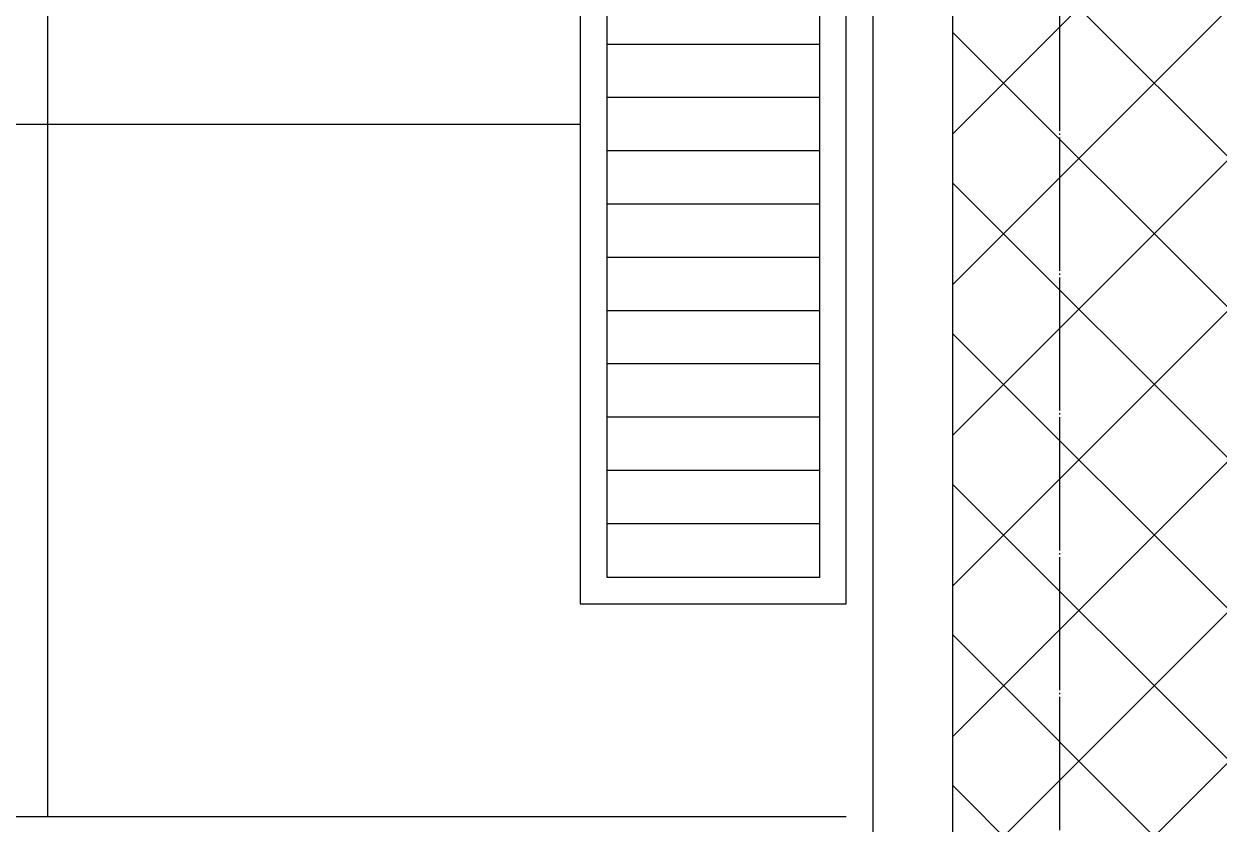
# Model space of a CAD drawing. Header units: millimetres. Extents: x 18456 to 179493, y -203649 to 469211.
# Drawn here: x 105189.8 to 105638.6, y 46388.3 to 46688.8 of the extents above; entities that cross this region are included whole.
import ezdxf

# ---------------------------------------------------------------- set-up
doc = ezdxf.new("R2010")
doc.units = ezdxf.units.MM
doc.linetypes.add('X-평면도(기본형)$0$CEN', pattern=[52.5, 50, -1, 0.5, -1])
for name, color, linetype, true_color in [('X-평면도(기본형)$0$40HAT', 9, 'Continuous', 0x808080), ('X-평면도(기본형)$0$CEN', 1, 'X-평면도(기본형)$0$CEN', 0xff0000), ('X-평면도(기본형)$0$FIN', 9, 'Continuous', 0x808080), ('X-평면도(기본형)$0$FUR', 6, 'Continuous', 0xff00ff), ('X-평면도(기본형)$0$TIL', 5, 'Continuous', 0x0000ff), ('X-평면도(기본형)$0$W2', 3, 'Continuous', 0x00ff00)]:
    doc.layers.add(name, color=color, linetype=linetype, true_color=true_color)

# ---------------------------------------------------------------- blocks, each defined once
blk = doc.blocks.new('X-평면도(기본형)$0$T1')
at = {"layer": 'X-평면도(기본형)$0$FUR', "color": 8, "true_color": 0x808080}
for p, q in [((10, 210), (90, 210)), ((10, 190), (90, 190)), ((10, 170), (90, 170)), ((10, 150), (90, 150)), ((10, 130), (90, 130)), ((10, 110), (90, 110)), ((10, 90), (90, 90)), ((10, 70), (90, 70)), ((10, 50), (90, 50)), ((10, 30), (90, 30))]:
    blk.add_line(p, q, dxfattribs=at)
at = {"layer": 'X-평면도(기본형)$0$FUR'}
for points in [[(100, 270.92), (100, 0), (0, 0), (0, 700), (100, 700), (100, 487.43)], [(90, 270.87), (90, 10), (10, 10), (10, 238.22)]]:
    blk.add_lwpolyline(points, dxfattribs=at)

msp = doc.modelspace()

# ---------------------------------------------------------------- hatches: boundary and pattern name
at = {"layer": 'X-평면도(기본형)$0$40HAT'}
h = msp.add_hatch(dxfattribs=at)
h.set_pattern_fill('H3', color=256, scale=40, style=0, pattern_type=2)
h.set_pattern_definition([(315, (-346622.983, -110113.196), (28.2842712, 28.2842712), []), (45, (-346622.983, -110113.196), (-28.2842712, 28.2842712), [])])
h.paths.add_polyline_path([(104208.63, 47291.08), (104208.63, 47381.08), (105538.63, 47381.08), (105538.63, 47431.08), (105648.63, 47431.08), (105648.63, 45201.08), (104968.63, 45201.08), (104968.63, 45321.08), (104308.63, 45321.08), (104308.63, 45411.08), (105538.63, 45411.08), (105538.63, 47291.08), (104208.63, 47291.08)], flags=0)

# ---------------------------------------------------------------- linework, layer by layer
at = {"layer": 'X-평면도(기본형)$0$CEN'}
msp.add_line((105578.63, 50846.08), (105578.63, 45091.08), dxfattribs=at)
at = {"layer": 'X-평면도(기본형)$0$FIN'}
msp.add_line((105508.63, 47261.08), (105508.63, 45441.08), dxfattribs=at)
at = {"layer": 'X-평면도(기본형)$0$FUR', "color": 4, "ltscale": 3, "true_color": 0x00ffff}
msp.add_line((105498.63, 46391.08), (104338.63, 46391.08), dxfattribs=at)
at = {"layer": 'X-평면도(기본형)$0$TIL'}
for p, q in [((105198.63, 47251.08), (105198.63, 46391.08)), ((103298.63, 46651.08), (105398.63, 46651.08))]:
    msp.add_line(p, q, dxfattribs=at)
at = {"layer": 'X-평면도(기본형)$0$W2'}
msp.add_line((105538.63, 45411.08), (105538.63, 47291.08), dxfattribs=at)

# ---------------------------------------------------------------- block references
at = {"layer": 'X-평면도(기본형)$0$FUR', "xscale": -1}
msp.add_blockref('X-평면도(기본형)$0$T1', (105498.63, 46471.08), dxfattribs=at)

doc.saveas('drawing.dxf')
